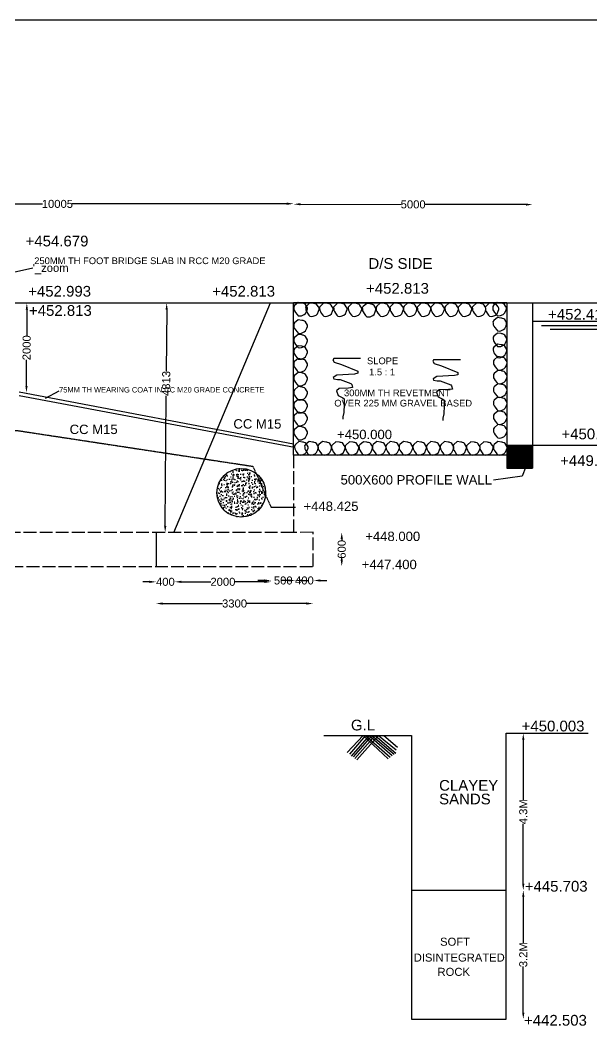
# Model space of a CAD drawing. Header units: millimetres. Extents: x 1841 to 73533, y 5611 to 49253.
# Drawn here: x 48224 to 58890, y 30294 to 49253 of the extents above; entities that cross this region are included whole.
import ezdxf

# ---------------------------------------------------------------- set-up
doc = ezdxf.new("R2010")
doc.units = ezdxf.units.MM
doc.header["$MEASUREMENT"] = 0
doc.linetypes.add('ACAD_ISO02W100', pattern=[15, 12, -3])
for name, color, linetype in [('DIMENSION', 7, 'Continuous'), ('DRAWING', 7, 'Continuous'), ('TEXT', 7, 'Continuous')]:
    doc.layers.add(name, color=color, linetype=linetype)
doc.styles.get("Standard").update_dxf_attribs({"font": 'arial.ttf'})
doc.dimstyles.get("Standard").update_dxf_attribs({"dimtxt": 150, "dimasz": 125, "dimexe": 0.18, "dimexo": 0.0625, "dimgap": 0.09, "dimtad": 0, "dimdec": 0, "dimzin": 0, "dimdsep": 46, "dimtxsty": 'Standard', "dimcen": 0.09, "dimse1": 1, "dimse2": 1, "dimadec": 0, "dimazin": 0, "dimtfac": 1, "dimtdec": 0, "dimtofl": 0, "dimtmove": 0, "dimatfit": 3, "dimfxl": 1, "dimtolj": 1, "dimtzin": 0, "dimarcsym": 0})

# ---------------------------------------------------------------- blocks, each defined once
blk = doc.blocks.new('*D16')
at = {"layer": 'Defpoints', "color": 0, "transparency": 16777216}
for p in [(53324, 45828), (44510, 43977), (53326, 43984)]:
    blk.add_point(p, dxfattribs=at)
at = {"layer": 'DIMENSION', "color": 0, "lineweight": -2, "transparency": 16777216}
for p, q in [((44633, 45821), (48640, 45824)), ((53199, 45828), (49192, 45825))]:
    blk.add_line(p, q, dxfattribs=at)
at = {"layer": 'DIMENSION', "color": 0, "transparency": 16777216}
for points in [[(44633, 45842), (44633, 45800), (44508, 45821)], [(53199, 45849), (53199, 45807), (53324, 45828)]]:
    blk.add_solid(points, dxfattribs=at)
at = {"layer": 'DIMENSION', "color": 0, "transparency": 16777216, "insert": (48916, 45824), "char_height": 150, "attachment_point": 5, "rotation": 0.047}
blk.add_mtext('\\A1;10005', dxfattribs=at)
blk = doc.blocks.new('*D17')
at = {"layer": 'Defpoints', "color": 0, "transparency": 16777216}
for p in [(57786, 45812), (53326, 43984), (57783, 43977)]:
    blk.add_point(p, dxfattribs=at)
at = {"layer": 'DIMENSION', "color": 0, "lineweight": -2, "transparency": 16777216}
for p, q in [((53453, 45819), (55333, 45816)), ((57661, 45812), (55781, 45815))]:
    blk.add_line(p, q, dxfattribs=at)
at = {"layer": 'DIMENSION', "color": 0, "transparency": 16777216}
for points in [[(53454, 45840), (53453, 45798), (53328, 45819)], [(57661, 45833), (57661, 45791), (57786, 45812)]]:
    blk.add_solid(points, dxfattribs=at)
at = {"layer": 'DIMENSION', "color": 0, "transparency": 16777216, "insert": (55557, 45815), "char_height": 150, "attachment_point": 5, "rotation": 359.9071}
blk.add_mtext('\\A1;5000', dxfattribs=at)
blk = doc.blocks.new('*D19')
at = {"layer": 'Defpoints', "color": 0, "transparency": 16777216}
for p in [(53689, 39693), (54224, 39693), (53689, 39057)]:
    blk.add_point(p, dxfattribs=at)
at = {"layer": 'DIMENSION', "color": 0, "lineweight": -2, "transparency": 16777216}
for p, q in [((54224, 39568), (54224, 39541)), ((54224, 39182), (54224, 39209))]:
    blk.add_line(p, q, dxfattribs=at)
at = {"layer": 'DIMENSION', "color": 0, "transparency": 16777216}
for points in [[(54203, 39568), (54245, 39568), (54224, 39693)], [(54203, 39182), (54245, 39182), (54224, 39057)]]:
    blk.add_solid(points, dxfattribs=at)
at = {"layer": 'DIMENSION', "color": 0, "transparency": 16777216, "insert": (54224, 39375), "char_height": 150, "attachment_point": 5, "rotation": 90}
blk.add_mtext('\\A1;600', dxfattribs=at)
blk = doc.blocks.new('*D20')
at = {"layer": 'Defpoints', "color": 0, "transparency": 16777216}
for p in [(50953, 43977), (50956, 43977), (50924, 39689)]:
    blk.add_point(p, dxfattribs=at)
at = {"layer": 'DIMENSION', "color": 0, "lineweight": -2, "transparency": 16777216}
for p, q in [((50956, 43852), (50948, 42698)), ((50929, 39814), (50945, 42244))]:
    blk.add_line(p, q, dxfattribs=at)
at = {"layer": 'DIMENSION', "color": 0, "transparency": 16777216}
for points in [[(50935, 43852), (50976, 43851), (50956, 43977)], [(50908, 39814), (50950, 39813), (50928, 39689)]]:
    blk.add_solid(points, dxfattribs=at)
at = {"layer": 'DIMENSION', "color": 0, "transparency": 16777216, "insert": (50947, 42471), "char_height": 150, "attachment_point": 5, "rotation": 89.625}
blk.add_mtext('\\A1;4813', dxfattribs=at)
blk = doc.blocks.new('*D21')
at = {"layer": 'Defpoints', "color": 0, "transparency": 16777216}
for p in [(48304, 43977), (48346, 43976), (48297, 42301)]:
    blk.add_point(p, dxfattribs=at)
at = {"layer": 'DIMENSION', "color": 0, "lineweight": -2, "transparency": 16777216}
for p, q in [((48345, 43851), (48343, 43364)), ((48339, 42426), (48341, 42913))]:
    blk.add_line(p, q, dxfattribs=at)
at = {"layer": 'DIMENSION', "color": 0, "transparency": 16777216}
for points in [[(48325, 43852), (48366, 43851), (48346, 43976)], [(48318, 42426), (48360, 42426), (48338, 42301)]]:
    blk.add_solid(points, dxfattribs=at)
at = {"layer": 'DIMENSION', "color": 0, "transparency": 16777216, "insert": (48342, 43139), "char_height": 150, "attachment_point": 5, "rotation": 89.7439}
blk.add_mtext('\\A1;2000', dxfattribs=at)
blk = doc.blocks.new('*D23')
at = {"layer": 'Defpoints', "color": 0, "transparency": 16777216}
for p in [(50758, 39057), (51105, 39057), (51105, 38768)]:
    blk.add_point(p, dxfattribs=at)
at = {"layer": 'DIMENSION', "color": 0, "lineweight": -2, "transparency": 16777216}
for p, q in [((50633, 38768), (50508, 38768)), ((51230, 38768), (51355, 38768))]:
    blk.add_line(p, q, dxfattribs=at)
at = {"layer": 'DIMENSION', "color": 0, "transparency": 16777216}
for points in [[(50633, 38789), (50633, 38747), (50758, 38768)], [(51230, 38789), (51230, 38747), (51105, 38768)]]:
    blk.add_solid(points, dxfattribs=at)
at = {"layer": 'DIMENSION', "color": 0, "transparency": 16777216, "insert": (50932, 38768), "char_height": 150, "attachment_point": 5}
blk.add_mtext('\\A1;400', dxfattribs=at)
blk = doc.blocks.new('*D24')
at = {"layer": 'Defpoints', "color": 0, "transparency": 16777216}
for p in [(51105, 38768), (52906, 38768), (52906, 38768)]:
    blk.add_point(p, dxfattribs=at)
at = {"layer": 'DIMENSION', "color": 0, "lineweight": -2, "transparency": 16777216}
for p, q in [((51230, 38768), (51781, 38768)), ((52781, 38768), (52231, 38768))]:
    blk.add_line(p, q, dxfattribs=at)
at = {"layer": 'DIMENSION', "color": 0, "transparency": 16777216}
for points in [[(51230, 38789), (51230, 38747), (51105, 38768)], [(52781, 38789), (52781, 38747), (52906, 38768)]]:
    blk.add_solid(points, dxfattribs=at)
at = {"layer": 'DIMENSION', "color": 0, "transparency": 16777216, "insert": (52006, 38768), "char_height": 150, "attachment_point": 5}
blk.add_mtext('\\A1;2000', dxfattribs=at)
blk = doc.blocks.new('*D25')
at = {"layer": 'Defpoints', "color": 0, "transparency": 16777216}
for p in [(52906, 38768), (53357, 38793), (53357, 38768)]:
    blk.add_point(p, dxfattribs=at)
at = {"layer": 'DIMENSION', "color": 0, "lineweight": -2, "transparency": 16777216}
for p, q in [((52781, 38793), (52656, 38793)), ((53482, 38793), (53607, 38793))]:
    blk.add_line(p, q, dxfattribs=at)
at = {"layer": 'DIMENSION', "color": 0, "transparency": 16777216}
for points in [[(52781, 38814), (52781, 38773), (52906, 38793)], [(53482, 38814), (53482, 38773), (53357, 38793)]]:
    blk.add_solid(points, dxfattribs=at)
at = {"layer": 'DIMENSION', "color": 0, "transparency": 16777216, "insert": (53132, 38793), "char_height": 150, "attachment_point": 5}
blk.add_mtext('\\A1;500', dxfattribs=at)
blk = doc.blocks.new('*D26')
at = {"layer": 'Defpoints', "color": 0, "transparency": 16777216}
for p in [(53357, 38768), (53698, 38793), (53698, 38768)]:
    blk.add_point(p, dxfattribs=at)
at = {"layer": 'DIMENSION', "color": 0, "lineweight": -2, "transparency": 16777216}
for p, q in [((53232, 38793), (53107, 38793)), ((53823, 38793), (53948, 38793))]:
    blk.add_line(p, q, dxfattribs=at)
at = {"layer": 'DIMENSION', "color": 0, "transparency": 16777216}
for points in [[(53232, 38814), (53232, 38773), (53357, 38793)], [(53823, 38814), (53823, 38773), (53698, 38793)]]:
    blk.add_solid(points, dxfattribs=at)
at = {"layer": 'DIMENSION', "color": 0, "transparency": 16777216, "insert": (53527, 38793), "char_height": 150, "attachment_point": 5}
blk.add_mtext('\\A1;400', dxfattribs=at)
blk = doc.blocks.new('*D27')
at = {"layer": 'Defpoints', "color": 0, "transparency": 16777216}
for p in [(50758, 39057), (53689, 39057), (53689, 38363)]:
    blk.add_point(p, dxfattribs=at)
at = {"layer": 'DIMENSION', "color": 0, "lineweight": -2, "transparency": 16777216}
for p, q in [((50883, 38363), (51999, 38363)), ((53564, 38363), (52447, 38363))]:
    blk.add_line(p, q, dxfattribs=at)
at = {"layer": 'DIMENSION', "color": 0, "transparency": 16777216}
for points in [[(50883, 38384), (50883, 38342), (50758, 38363)], [(53564, 38384), (53564, 38342), (53689, 38363)]]:
    blk.add_solid(points, dxfattribs=at)
at = {"layer": 'DIMENSION', "color": 0, "transparency": 16777216, "insert": (52223, 38363), "char_height": 150, "attachment_point": 5}
blk.add_mtext('\\A1;3300', dxfattribs=at)
blk = doc.blocks.new('*D44')
at = {"layer": 'Defpoints', "color": 0, "transparency": 16777216}
for p in [(57294, 33010), (57613, 33010), (57294, 30602)]:
    blk.add_point(p, dxfattribs=at)
at = {"layer": 'DIMENSION', "color": 0, "lineweight": -2, "transparency": 16777216}
for p, q in [((57613, 32885), (57613, 32027)), ((57613, 30727), (57613, 31585))]:
    blk.add_line(p, q, dxfattribs=at)
at = {"layer": 'DIMENSION', "color": 0, "transparency": 16777216}
for points in [[(57592, 32885), (57634, 32885), (57613, 33010)], [(57592, 30727), (57634, 30727), (57613, 30602)]]:
    blk.add_solid(points, dxfattribs=at)
at = {"layer": 'DIMENSION', "color": 0, "transparency": 16777216, "insert": (57613, 31806), "char_height": 150, "attachment_point": 5, "rotation": 90}
blk.add_mtext('\\A1;3.2M', dxfattribs=at)
blk = doc.blocks.new('*D45')
at = {"layer": 'Defpoints', "color": 0, "transparency": 16777216}
for p in [(57294, 35941), (57613, 35941), (57294, 33010)]:
    blk.add_point(p, dxfattribs=at)
at = {"layer": 'DIMENSION', "color": 0, "lineweight": -2, "transparency": 16777216}
for p, q in [((57613, 35816), (57613, 34699)), ((57613, 33135), (57613, 34252))]:
    blk.add_line(p, q, dxfattribs=at)
at = {"layer": 'DIMENSION', "color": 0, "transparency": 16777216}
for points in [[(57592, 35816), (57634, 35816), (57613, 35941)], [(57592, 33135), (57634, 33135), (57613, 33010)]]:
    blk.add_solid(points, dxfattribs=at)
at = {"layer": 'DIMENSION', "color": 0, "transparency": 16777216, "insert": (57613, 34475), "char_height": 150, "attachment_point": 5, "rotation": 90}
blk.add_mtext('\\A1;4.3M', dxfattribs=at)

msp = doc.modelspace()

# ---------------------------------------------------------------- hatches: boundary and pattern name
at = {"layer": 'DRAWING'}
h = msp.add_hatch(dxfattribs=at)
h.set_pattern_fill('ANSI32', color=256, scale=50, style=0)
h.paths.add_polyline_path([(57782.9, 41317.5), (57304.1, 41317.5), (57304.1, 41298), (57309.6, 41288.7), (57309.6, 41264.6), (57304.1, 41133.4), (57304.1, 40889.6), (57782.9, 40889.6)])
h = msp.add_hatch(dxfattribs=at)
h.set_pattern_fill('AR-CONC', color=256, scale=20, style=0)
h.set_pattern_definition([(50, (0, 0), (143.45204, -12.55043), [15, -165]), (355, (0, 0), (-27.75027, 150.43843), [12, -132]), (100.4514, (11.95, -1.05), (115.70188, 137.8879), [12.74804, -140.22842]), (46.1842, (0, 40), (213.4482, -33.1038), [22.5, -247.5]), (96.6356, (17.79, 37.24), (186.93254, 194.8236), [19.12206, -210.3426]), (351.1842, (0, 40), (186.9324, 194.8237), [18, -198]), (21, (20, 30), (119.38141, -80.52378), [15, -165]), (326, (20, 30), (48.66307, 145.03), [12, -132]), (71.4514, (29.95, 23.29), (168.04453, 64.5061), [12.74804, -140.22842]), (37.5, (0, 0), (2.43197, 66.57877), [0, -130.4, 0, -134, 0, -132.5]), (7.5, (0, 0), (52.61391, 78.88234), [0, -76.4, 0, -127.4, 0, -50.5]), (327.5, (-44.6, 0), (106.764487, -4.510974), [0, -50, 0, -156, 0, -207]), (317.5, (-64.6, 0), (116.63723, 20.021), [0, -65, 0, -103.6, 0, -147])])
h.paths.add_polyline_path([(52624.2, 40792, 0.6211176), (51893.2, 40430.6, 0.9581748), (52801.2, 40391.8)])
h.paths.add_polyline_path([(52624.2, 40792), (52801.2, 40391.8, 0.0213593), (52802.9, 40430.6, 0.2337168)])

# ---------------------------------------------------------------- linework, layer by layer
for points in [[(73528.3, 49252.7), (1840.7, 49252.7), (1840.7, 5611.2), (73528.3, 5611.2)], [(53408.9, 43985.1), (53344, 43927.5), (53327.1, 43908.2), (53329.5, 43879.4), (53331.9, 43848.2), (53344, 43826.5), (53360.8, 43797.7), (53389.7, 43759.3), (53408.9, 43737.6), (53440.2, 43732.8), (53471.5, 43737.6), (53522, 43759.3), (53548.4, 43780.9), (53570.1, 43829), (53582.1, 43862.6), (53582.1, 43886.6), (53565.3, 43915.5), (53546, 43946.7), (53529.2, 43961.1), (53505.1, 43970.7), (53493.1, 43973.1), (53476.3, 43975.5)], [(57124.4, 43986), (57059.4, 43928.4), (57042.6, 43909.2), (57045, 43880.3), (57047.4, 43849.1), (57059.4, 43827.4), (57076.3, 43798.6), (57105.1, 43760.2), (57124.4, 43738.5), (57155.7, 43733.7), (57186.9, 43738.5), (57237.5, 43760.2), (57263.9, 43781.8), (57285.6, 43829.9), (57297.6, 43863.5), (57297.6, 43887.5), (57280.8, 43916.4), (57261.5, 43947.6), (57244.7, 43962), (57220.6, 43971.6), (57208.6, 43974), (57191.7, 43976.4)], [(57304.1, 41133.4), (53325.5, 41133.4), (53325.5, 43983.8), (57304.1, 43983.8)], [(53630.8, 43975.1), (53565.9, 43917.5), (53549, 43898.2), (53551.5, 43869.4), (53553.9, 43838.2), (53565.9, 43816.5), (53582.7, 43787.7), (53611.6, 43749.2), (53630.8, 43727.6), (53662.1, 43722.8), (53693.4, 43727.6), (53743.9, 43749.2), (53770.4, 43770.9), (53792, 43818.9), (53804, 43852.6), (53804, 43876.6), (53787.2, 43905.4), (53768, 43936.7), (53751.1, 43951.1), (53727.1, 43960.7), (53715, 43963.1), (53698.2, 43965.5)], [(53890.7, 43975.1), (53825.7, 43917.5), (53808.9, 43898.2), (53811.3, 43869.4), (53813.7, 43838.2), (53825.7, 43816.5), (53842.5, 43787.7), (53871.4, 43749.2), (53890.7, 43727.6), (53921.9, 43722.8), (53953.2, 43727.6), (54003.7, 43749.2), (54030.2, 43770.9), (54051.8, 43818.9), (54063.9, 43852.6), (54063.9, 43876.6), (54047, 43905.4), (54027.8, 43936.7), (54010.9, 43951.1), (53986.9, 43960.7), (53974.8, 43963.1), (53958, 43965.5)], [(54152.9, 43975.1), (54087.9, 43917.5), (54071.1, 43898.2), (54073.5, 43869.4), (54075.9, 43838.2), (54087.9, 43816.5), (54104.8, 43787.7), (54133.6, 43749.2), (54152.9, 43727.6), (54184.1, 43722.8), (54215.4, 43727.6), (54265.9, 43749.2), (54292.4, 43770.9), (54314, 43818.9), (54326.1, 43852.6), (54326.1, 43876.6), (54309.2, 43905.4), (54290, 43936.7), (54273.2, 43951.1), (54249.1, 43960.7), (54237.1, 43963.1), (54220.2, 43965.5)], [(54424.7, 43975.1), (54359.8, 43917.5), (54342.9, 43898.2), (54345.3, 43869.4), (54347.7, 43838.2), (54359.8, 43816.5), (54376.6, 43787.7), (54405.5, 43749.2), (54424.7, 43727.6), (54456, 43722.8), (54487.3, 43727.6), (54537.8, 43749.2), (54564.2, 43770.9), (54585.9, 43818.9), (54597.9, 43852.6), (54597.9, 43876.6), (54581.1, 43905.4), (54561.8, 43936.7), (54545, 43951.1), (54520.9, 43960.7), (54508.9, 43963.1), (54492.1, 43965.5)], [(54689.3, 43966.4), (54624.4, 43908.8), (54607.5, 43889.5), (54609.9, 43860.7), (54612.3, 43829.5), (54624.4, 43807.8), (54641.2, 43779), (54670.1, 43740.6), (54689.3, 43718.9), (54720.6, 43714.1), (54751.9, 43718.9), (54802.4, 43740.6), (54828.9, 43762.2), (54850.5, 43810.2), (54862.5, 43843.9), (54862.5, 43867.9), (54845.7, 43896.7), (54826.5, 43928), (54809.6, 43942.4), (54785.6, 43952), (54773.5, 43954.4), (54756.7, 43956.8)], [(54945.6, 43975.1), (54880.6, 43917.5), (54863.8, 43898.2), (54866.2, 43869.4), (54868.6, 43838.2), (54880.6, 43816.5), (54897.5, 43787.7), (54926.3, 43749.2), (54945.6, 43727.6), (54976.9, 43722.8), (55008.1, 43727.6), (55058.7, 43749.2), (55085.1, 43770.9), (55106.8, 43818.9), (55118.8, 43852.6), (55118.8, 43876.6), (55102, 43905.4), (55082.7, 43936.7), (55065.9, 43951.1), (55041.8, 43960.7), (55029.8, 43963.1), (55012.9, 43965.5)], [(55205.4, 43975.1), (55140.4, 43917.5), (55123.6, 43898.2), (55126, 43869.4), (55128.4, 43838.2), (55140.4, 43816.5), (55157.3, 43787.7), (55186.2, 43749.2), (55205.4, 43727.6), (55236.7, 43722.8), (55267.9, 43727.6), (55318.5, 43749.2), (55344.9, 43770.9), (55366.6, 43818.9), (55378.6, 43852.6), (55378.6, 43876.6), (55361.8, 43905.4), (55342.5, 43936.7), (55325.7, 43951.1), (55301.6, 43960.7), (55289.6, 43963.1), (55272.8, 43965.5)], [(55455.6, 43975.1), (55390.6, 43917.5), (55373.8, 43898.2), (55376.2, 43869.4), (55378.6, 43838.2), (55390.6, 43816.5), (55407.5, 43787.7), (55436.3, 43749.2), (55455.6, 43727.6), (55486.9, 43722.8), (55518.1, 43727.6), (55568.7, 43749.2), (55595.1, 43770.9), (55616.8, 43818.9), (55628.8, 43852.6), (55628.8, 43876.6), (55612, 43905.4), (55592.7, 43936.7), (55575.9, 43951.1), (55551.8, 43960.7), (55539.8, 43963.1), (55522.9, 43965.5)], [(55715.4, 43975.1), (55650.4, 43917.5), (55633.6, 43898.2), (55636, 43869.4), (55638.4, 43838.2), (55650.4, 43816.5), (55667.3, 43787.7), (55696.2, 43749.2), (55715.4, 43727.6), (55746.7, 43722.8), (55777.9, 43727.6), (55828.5, 43749.2), (55854.9, 43770.9), (55876.6, 43818.9), (55888.6, 43852.6), (55888.6, 43876.6), (55871.8, 43905.4), (55852.5, 43936.7), (55835.7, 43951.1), (55811.6, 43960.7), (55799.6, 43963.1), (55782.8, 43965.5)], [(55968, 43975.1), (55903, 43917.5), (55886.2, 43898.2), (55888.6, 43869.4), (55891, 43838.2), (55903, 43816.5), (55919.9, 43787.7), (55948.7, 43749.2), (55968, 43727.6), (55999.3, 43722.8), (56030.5, 43727.6), (56081.1, 43749.2), (56107.5, 43770.9), (56129.2, 43818.9), (56141.2, 43852.6), (56141.2, 43876.6), (56124.4, 43905.4), (56105.1, 43936.7), (56088.3, 43951.1), (56064.2, 43960.7), (56052.2, 43963.1), (56035.4, 43965.5)], [(56228.5, 43975.1), (56163.6, 43917.5), (56146.8, 43898.2), (56149.2, 43869.4), (56151.6, 43838.2), (56163.6, 43816.5), (56180.4, 43787.7), (56209.3, 43749.2), (56228.5, 43727.6), (56259.8, 43722.8), (56291.1, 43727.6), (56341.6, 43749.2), (56368.1, 43770.9), (56389.7, 43818.9), (56401.8, 43852.6), (56401.8, 43876.6), (56384.9, 43905.4), (56365.7, 43936.7), (56348.8, 43951.1), (56324.8, 43960.7), (56312.7, 43963.1), (56295.9, 43965.5)], [(56478.7, 43975.1), (56413.8, 43917.5), (56396.9, 43898.2), (56399.3, 43869.4), (56401.8, 43838.2), (56413.8, 43816.5), (56430.6, 43787.7), (56459.5, 43749.2), (56478.7, 43727.6), (56510, 43722.8), (56541.3, 43727.6), (56591.8, 43749.2), (56618.3, 43770.9), (56639.9, 43818.9), (56651.9, 43852.6), (56651.9, 43876.6), (56635.1, 43905.4), (56615.9, 43936.7), (56599, 43951.1), (56575, 43960.7), (56562.9, 43963.1), (56546.1, 43965.5)], [(56743.4, 43975.1), (56678.4, 43917.5), (56661.6, 43898.2), (56664, 43869.4), (56666.4, 43838.2), (56678.4, 43816.5), (56695.2, 43787.7), (56724.1, 43749.2), (56743.4, 43727.6), (56774.6, 43722.8), (56805.9, 43727.6), (56856.4, 43749.2), (56882.9, 43770.9), (56904.5, 43818.9), (56916.6, 43852.6), (56916.6, 43876.6), (56899.7, 43905.4), (56880.5, 43936.7), (56863.6, 43951.1), (56839.6, 43960.7), (56827.6, 43963.1), (56810.7, 43965.5)], [(56984.9, 43975.1), (56919.9, 43917.5), (56903.1, 43898.2), (56905.5, 43869.4), (56907.9, 43838.2), (56919.9, 43816.5), (56936.8, 43787.7), (56965.6, 43749.2), (56984.9, 43727.6), (57016.1, 43722.8), (57047.4, 43727.6), (57097.9, 43749.2), (57124.4, 43770.9), (57146, 43818.9), (57158.1, 43852.6), (57158.1, 43876.6), (57141.2, 43905.4), (57122, 43936.7), (57105.1, 43951.1), (57081.1, 43960.7), (57069.1, 43963.1), (57052.2, 43965.5)], [(53408.9, 43660), (53344, 43602.4), (53327.1, 43583.1), (53329.5, 43554.3), (53331.9, 43523.1), (53344, 43501.4), (53360.8, 43472.6), (53389.7, 43434.1), (53408.9, 43412.5), (53440.2, 43407.7), (53471.5, 43412.5), (53522, 43434.1), (53548.4, 43455.8), (53570.1, 43503.8), (53582.1, 43537.5), (53582.1, 43561.5), (53565.3, 43590.3), (53546, 43621.6), (53529.2, 43636), (53505.1, 43645.6), (53493.1, 43648), (53476.3, 43650.4)], [(57129.2, 43702.5), (57064.2, 43644.8), (57047.4, 43625.6), (57049.8, 43596.8), (57052.2, 43565.5), (57064.2, 43543.9), (57081.1, 43515.1), (57110, 43476.6), (57129.2, 43455), (57160.5, 43450.2), (57191.7, 43455), (57242.3, 43476.6), (57268.7, 43498.2), (57290.4, 43546.3), (57302.4, 43579.9), (57302.4, 43604), (57285.6, 43632.8), (57266.3, 43664), (57249.5, 43678.5), (57225.4, 43688.1), (57213.4, 43690.5), (57196.6, 43692.9)], [(53408.9, 43388), (53344, 43330.3), (53327.1, 43311.1), (53329.5, 43282.3), (53331.9, 43251), (53344, 43229.4), (53360.8, 43200.6), (53389.7, 43162.1), (53408.9, 43140.5), (53440.2, 43135.7), (53471.5, 43140.5), (53522, 43162.1), (53548.4, 43183.7), (53570.1, 43231.8), (53582.1, 43265.4), (53582.1, 43289.5), (53565.3, 43318.3), (53546, 43349.5), (53529.2, 43364), (53505.1, 43373.6), (53493.1, 43376), (53476.3, 43378.4)], [(57130.9, 43412.3), (57066, 43354.6), (57049.1, 43335.4), (57051.5, 43306.5), (57053.9, 43275.3), (57066, 43253.7), (57082.8, 43224.8), (57111.7, 43186.4), (57130.9, 43164.8), (57162.2, 43159.9), (57193.5, 43164.8), (57244, 43186.4), (57270.4, 43208), (57292.1, 43256.1), (57304.1, 43289.7), (57304.1, 43313.7), (57287.3, 43342.6), (57268, 43373.8), (57251.2, 43388.2), (57227.1, 43397.8), (57215.1, 43400.2), (57198.3, 43402.6)], [(53408.9, 43175.7), (53344, 43118), (53327.1, 43098.8), (53329.5, 43069.9), (53331.9, 43038.7), (53344, 43017.1), (53360.8, 42988.2), (53389.7, 42949.8), (53408.9, 42928.2), (53440.2, 42923.4), (53471.5, 42928.2), (53522, 42949.8), (53548.4, 42971.4), (53570.1, 43019.5), (53582.1, 43053.1), (53582.1, 43077.1), (53565.3, 43106), (53546, 43137.2), (53529.2, 43151.6), (53505.1, 43161.2), (53493.1, 43163.7), (53476.3, 43166.1)], [(57130.9, 43205.6), (57066, 43147.9), (57049.1, 43128.7), (57051.5, 43099.9), (57053.9, 43068.6), (57066, 43047), (57082.8, 43018.2), (57111.7, 42979.7), (57130.9, 42958.1), (57162.2, 42953.3), (57193.5, 42958.1), (57244, 42979.7), (57270.4, 43001.3), (57292.1, 43049.4), (57304.1, 43083.1), (57304.1, 43107.1), (57287.3, 43135.9), (57268, 43167.2), (57251.2, 43181.6), (57227.1, 43191.2), (57215.1, 43193.6), (57198.3, 43196)], [(53408.9, 42936.8), (53344, 42879.1), (53327.1, 42859.9), (53329.5, 42831.1), (53331.9, 42799.8), (53344, 42778.2), (53360.8, 42749.4), (53389.7, 42710.9), (53408.9, 42689.3), (53440.2, 42684.5), (53471.5, 42689.3), (53522, 42710.9), (53548.4, 42732.6), (53570.1, 42780.6), (53582.1, 42814.3), (53582.1, 42838.3), (53565.3, 42867.1), (53546, 42898.4), (53529.2, 42912.8), (53505.1, 42922.4), (53493.1, 42924.8), (53476.3, 42927.2)], [(57136.4, 42972.5), (57071.4, 42914.8), (57054.6, 42895.6), (57057, 42866.8), (57059.4, 42835.5), (57071.4, 42813.9), (57088.3, 42785.1), (57117.1, 42746.6), (57136.4, 42725), (57167.6, 42720.2), (57198.9, 42725), (57249.4, 42746.6), (57275.9, 42768.3), (57297.5, 42816.3), (57309.6, 42850), (57309.6, 42874), (57292.7, 42902.8), (57273.5, 42934.1), (57256.6, 42948.5), (57232.6, 42958.1), (57220.6, 42960.5), (57203.7, 42962.9)], [(53408.9, 42678), (53344, 42620.4), (53327.1, 42601.1), (53329.5, 42572.3), (53331.9, 42541.1), (53344, 42519.4), (53360.8, 42490.6), (53389.7, 42452.2), (53408.9, 42430.5), (53440.2, 42425.7), (53471.5, 42430.5), (53522, 42452.2), (53548.4, 42473.8), (53570.1, 42521.8), (53582.1, 42555.5), (53582.1, 42579.5), (53565.3, 42608.4), (53546, 42639.6), (53529.2, 42654), (53505.1, 42663.6), (53493.1, 42666), (53476.3, 42668.4)], [(57136.4, 42716.4), (57071.4, 42658.7), (57054.6, 42639.5), (57057, 42610.7), (57059.4, 42579.4), (57071.4, 42557.8), (57088.3, 42529), (57117.1, 42490.5), (57136.4, 42468.9), (57167.6, 42464.1), (57198.9, 42468.9), (57249.4, 42490.5), (57275.9, 42512.2), (57297.5, 42560.2), (57309.6, 42593.9), (57309.6, 42617.9), (57292.7, 42646.7), (57273.5, 42678), (57256.6, 42692.4), (57232.6, 42702), (57220.6, 42704.4), (57203.7, 42706.8)], [(53408.9, 42412.6), (53344, 42355), (53327.1, 42335.7), (53329.5, 42306.9), (53331.9, 42275.7), (53344, 42254), (53360.8, 42225.2), (53389.7, 42186.8), (53408.9, 42165.1), (53440.2, 42160.3), (53471.5, 42165.1), (53522, 42186.8), (53548.4, 42208.4), (53570.1, 42256.4), (53582.1, 42290.1), (53582.1, 42314.1), (53565.3, 42342.9), (53546, 42374.2), (53529.2, 42388.6), (53505.1, 42398.2), (53493.1, 42400.6), (53476.3, 42403)], [(57136.4, 42464.1), (57071.4, 42406.4), (57054.6, 42387.2), (57057, 42358.4), (57059.4, 42327.1), (57071.4, 42305.5), (57088.3, 42276.7), (57117.1, 42238.2), (57136.4, 42216.6), (57167.6, 42211.8), (57198.9, 42216.6), (57249.4, 42238.2), (57275.9, 42259.9), (57297.5, 42307.9), (57309.6, 42341.6), (57309.6, 42365.6), (57292.7, 42394.4), (57273.5, 42425.7), (57256.6, 42440.1), (57232.6, 42449.7), (57220.6, 42452.1), (57203.7, 42454.5)], [(53408.9, 42173.8), (53344, 42116.1), (53327.1, 42096.9), (53329.5, 42068), (53331.9, 42036.8), (53344, 42015.2), (53360.8, 41986.3), (53389.7, 41947.9), (53408.9, 41926.3), (53440.2, 41921.5), (53471.5, 41926.3), (53522, 41947.9), (53548.4, 41969.5), (53570.1, 42017.6), (53582.1, 42051.2), (53582.1, 42075.3), (53565.3, 42104.1), (53546, 42135.3), (53529.2, 42149.7), (53505.1, 42159.4), (53493.1, 42161.8), (53476.3, 42164.2)], [(57136.4, 42214.9), (57071.4, 42157.2), (57054.6, 42138), (57057, 42109.2), (57059.4, 42077.9), (57071.4, 42056.3), (57088.3, 42027.5), (57117.1, 41989), (57136.4, 41967.4), (57167.6, 41962.6), (57198.9, 41967.4), (57249.4, 41989), (57275.9, 42010.7), (57297.5, 42058.7), (57309.6, 42092.4), (57309.6, 42116.4), (57292.7, 42145.2), (57273.5, 42176.5), (57256.6, 42190.9), (57232.6, 42200.5), (57220.6, 42202.9), (57203.7, 42205.3)], [(53408.9, 41934.9), (53344, 41877.2), (53327.1, 41858), (53329.5, 41829.2), (53331.9, 41797.9), (53344, 41776.3), (53360.8, 41747.5), (53389.7, 41709), (53408.9, 41687.4), (53440.2, 41682.6), (53471.5, 41687.4), (53522, 41709), (53548.4, 41730.7), (53570.1, 41778.7), (53582.1, 41812.4), (53582.1, 41836.4), (53565.3, 41865.2), (53546, 41896.5), (53529.2, 41910.9), (53505.1, 41920.5), (53493.1, 41922.9), (53476.3, 41925.3)], [(57136.4, 41957.8), (57071.4, 41900.1), (57054.6, 41880.9), (57057, 41852.1), (57059.4, 41820.8), (57071.4, 41799.2), (57088.3, 41770.4), (57117.1, 41731.9), (57136.4, 41710.3), (57167.6, 41705.5), (57198.9, 41710.3), (57249.4, 41731.9), (57275.9, 41753.5), (57297.5, 41801.6), (57309.6, 41835.2), (57309.6, 41859.3), (57292.7, 41888.1), (57273.5, 41919.3), (57256.6, 41933.8), (57232.6, 41943.4), (57220.6, 41945.8), (57203.7, 41948.2)], [(53408.9, 41669.5), (53344, 41611.8), (53327.1, 41592.6), (53329.5, 41563.8), (53331.9, 41532.5), (53344, 41510.9), (53360.8, 41482.1), (53389.7, 41443.6), (53408.9, 41422), (53440.2, 41417.2), (53471.5, 41422), (53522, 41443.6), (53548.4, 41465.3), (53570.1, 41513.3), (53582.1, 41547), (53582.1, 41571), (53565.3, 41599.8), (53546, 41631.1), (53529.2, 41645.5), (53505.1, 41655.1), (53493.1, 41657.5), (53476.3, 41659.9)], [(57136.4, 41703.1), (57071.4, 41645.4), (57054.6, 41626.2), (57057, 41597.3), (57059.4, 41566.1), (57071.4, 41544.5), (57088.3, 41515.6), (57117.1, 41477.2), (57136.4, 41455.6), (57167.6, 41450.8), (57198.9, 41455.6), (57249.4, 41477.2), (57275.9, 41498.8), (57297.5, 41546.9), (57309.6, 41580.5), (57309.6, 41604.6), (57292.7, 41633.4), (57273.5, 41664.6), (57256.6, 41679), (57232.6, 41688.7), (57220.6, 41691.1), (57203.7, 41693.5)], [(53423.3, 41387.2), (53358.4, 41329.5), (53341.5, 41310.3), (53344, 41281.5), (53346.4, 41250.2), (53358.4, 41228.6), (53375.2, 41199.8), (53404.1, 41161.3), (53423.3, 41139.7), (53454.6, 41134.9), (53485.9, 41139.7), (53536.4, 41161.3), (53562.9, 41182.9), (53584.5, 41231), (53596.5, 41264.6), (53596.5, 41288.7), (53579.7, 41317.5), (53560.5, 41348.7), (53543.6, 41363.2), (53519.6, 41372.8), (53507.5, 41375.2), (53490.7, 41377.6)], [(53613.4, 41387.2), (53548.4, 41329.5), (53531.6, 41310.3), (53534, 41281.5), (53536.4, 41250.2), (53548.4, 41228.6), (53565.3, 41199.8), (53594.1, 41161.3), (53613.4, 41139.7), (53644.7, 41134.9), (53675.9, 41139.7), (53726.5, 41161.3), (53752.9, 41182.9), (53774.6, 41231), (53786.6, 41264.6), (53786.6, 41288.7), (53769.8, 41317.5), (53750.5, 41348.7), (53733.7, 41363.2), (53709.6, 41372.8), (53697.6, 41375.2), (53680.7, 41377.6)], [(53862.3, 41387.2), (53797.4, 41329.5), (53780.5, 41310.3), (53782.9, 41281.5), (53785.3, 41250.2), (53797.4, 41228.6), (53814.2, 41199.8), (53843.1, 41161.3), (53862.3, 41139.7), (53893.6, 41134.9), (53924.9, 41139.7), (53975.4, 41161.3), (54001.8, 41182.9), (54023.5, 41231), (54035.5, 41264.6), (54035.5, 41288.7), (54018.7, 41317.5), (53999.4, 41348.7), (53982.6, 41363.2), (53958.5, 41372.8), (53946.5, 41375.2), (53929.7, 41377.6)], [(54114.9, 41384.6), (54050, 41326.9), (54033.1, 41307.7), (54035.5, 41278.9), (54037.9, 41247.6), (54050, 41226), (54066.8, 41197.2), (54095.7, 41158.7), (54114.9, 41137.1), (54146.2, 41132.3), (54177.5, 41137.1), (54228, 41158.7), (54254.4, 41180.3), (54276.1, 41228.4), (54288.1, 41262), (54288.1, 41286.1), (54271.3, 41314.9), (54252, 41346.1), (54235.2, 41360.6), (54211.1, 41370.2), (54199.1, 41372.6), (54182.3, 41375)], [(54369.9, 41384.6), (54305, 41326.9), (54288.1, 41307.7), (54290.5, 41278.9), (54292.9, 41247.6), (54305, 41226), (54321.8, 41197.2), (54350.7, 41158.7), (54369.9, 41137.1), (54401.2, 41132.3), (54432.5, 41137.1), (54483, 41158.7), (54509.4, 41180.3), (54531.1, 41228.4), (54543.1, 41262), (54543.1, 41286.1), (54526.3, 41314.9), (54507, 41346.1), (54490.2, 41360.6), (54466.1, 41370.2), (54454.1, 41372.6), (54437.3, 41375)], [(54627.3, 41384.6), (54562.4, 41326.9), (54545.5, 41307.7), (54547.9, 41278.9), (54550.3, 41247.6), (54562.4, 41226), (54579.2, 41197.2), (54608.1, 41158.7), (54627.3, 41137.1), (54658.6, 41132.3), (54689.9, 41137.1), (54740.4, 41158.7), (54766.8, 41180.3), (54788.5, 41228.4), (54800.5, 41262), (54800.5, 41286.1), (54783.7, 41314.9), (54764.4, 41346.1), (54747.6, 41360.6), (54723.5, 41370.2), (54711.5, 41372.6), (54694.7, 41375)], [(54877.5, 41387.2), (54812.5, 41329.5), (54795.7, 41310.3), (54798.1, 41281.5), (54800.5, 41250.2), (54812.5, 41228.6), (54829.4, 41199.8), (54858.3, 41161.3), (54877.5, 41139.7), (54908.8, 41134.9), (54940, 41139.7), (54990.6, 41161.3), (55017, 41182.9), (55038.7, 41231), (55050.7, 41264.6), (55050.7, 41288.7), (55033.9, 41317.5), (55014.6, 41348.7), (54997.8, 41363.2), (54973.7, 41372.8), (54961.7, 41375.2), (54944.9, 41377.6)], [(55127.7, 41387.2), (55062.7, 41329.5), (55045.9, 41310.3), (55048.3, 41281.5), (55050.7, 41250.2), (55062.7, 41228.6), (55079.6, 41199.8), (55108.4, 41161.3), (55127.7, 41139.7), (55159, 41134.9), (55190.2, 41139.7), (55240.8, 41161.3), (55267.2, 41182.9), (55288.9, 41231), (55300.9, 41264.6), (55300.9, 41288.7), (55284.1, 41317.5), (55264.8, 41348.7), (55248, 41363.2), (55223.9, 41372.8), (55211.9, 41375.2), (55195, 41377.6)], [(55375.5, 41387.2), (55310.5, 41329.5), (55293.7, 41310.3), (55296.1, 41281.5), (55298.5, 41250.2), (55310.5, 41228.6), (55327.4, 41199.8), (55356.2, 41161.3), (55375.5, 41139.7), (55406.7, 41134.9), (55438, 41139.7), (55488.5, 41161.3), (55515, 41182.9), (55536.7, 41231), (55548.7, 41264.6), (55548.7, 41288.7), (55531.8, 41317.5), (55512.6, 41348.7), (55495.8, 41363.2), (55471.7, 41372.8), (55459.7, 41375.2), (55442.8, 41377.6)], [(55632.7, 41387.2), (55567.7, 41329.5), (55550.9, 41310.3), (55553.3, 41281.5), (55555.7, 41250.2), (55567.7, 41228.6), (55584.5, 41199.8), (55613.4, 41161.3), (55632.7, 41139.7), (55663.9, 41134.9), (55695.2, 41139.7), (55745.7, 41161.3), (55772.2, 41182.9), (55793.8, 41231), (55805.9, 41264.6), (55805.9, 41288.7), (55789, 41317.5), (55769.8, 41348.7), (55752.9, 41363.2), (55728.9, 41372.8), (55716.9, 41375.2), (55700, 41377.6)], [(55887.7, 41387.2), (55822.7, 41329.5), (55805.9, 41310.3), (55808.3, 41281.5), (55810.7, 41250.2), (55822.7, 41228.6), (55839.5, 41199.8), (55868.4, 41161.3), (55887.7, 41139.7), (55918.9, 41134.9), (55950.2, 41139.7), (56000.7, 41161.3), (56027.2, 41182.9), (56048.8, 41231), (56060.9, 41264.6), (56060.9, 41288.7), (56044, 41317.5), (56024.8, 41348.7), (56007.9, 41363.2), (55983.9, 41372.8), (55971.9, 41375.2), (55955, 41377.6)], [(56142.7, 41387.2), (56077.7, 41329.5), (56060.9, 41310.3), (56063.3, 41281.5), (56065.7, 41250.2), (56077.7, 41228.6), (56094.5, 41199.8), (56123.4, 41161.3), (56142.7, 41139.7), (56173.9, 41134.9), (56205.2, 41139.7), (56255.7, 41161.3), (56282.2, 41182.9), (56303.8, 41231), (56315.9, 41264.6), (56315.9, 41288.7), (56299, 41317.5), (56279.8, 41348.7), (56262.9, 41363.2), (56238.9, 41372.8), (56226.9, 41375.2), (56210, 41377.6)], [(56380.8, 41387.2), (56315.9, 41329.5), (56299, 41310.3), (56301.4, 41281.5), (56303.8, 41250.2), (56315.9, 41228.6), (56332.7, 41199.8), (56361.6, 41161.3), (56380.8, 41139.7), (56412.1, 41134.9), (56443.4, 41139.7), (56493.9, 41161.3), (56520.3, 41182.9), (56542, 41231), (56554, 41264.6), (56554, 41288.7), (56537.2, 41317.5), (56517.9, 41348.7), (56501.1, 41363.2), (56477, 41372.8), (56465, 41375.2), (56448.2, 41377.6)], [(56633.4, 41384.6), (56568.5, 41326.9), (56551.6, 41307.7), (56554, 41278.9), (56556.4, 41247.6), (56568.5, 41226), (56585.3, 41197.2), (56614.2, 41158.7), (56633.4, 41137.1), (56664.7, 41132.3), (56696, 41137.1), (56746.5, 41158.7), (56772.9, 41180.3), (56794.6, 41228.4), (56806.6, 41262), (56806.6, 41286.1), (56789.8, 41314.9), (56770.5, 41346.1), (56753.7, 41360.6), (56729.6, 41370.2), (56717.6, 41372.6), (56700.8, 41375)], [(56878.8, 41384.6), (56813.8, 41326.9), (56797, 41307.7), (56799.4, 41278.9), (56801.8, 41247.6), (56813.8, 41226), (56830.7, 41197.2), (56859.5, 41158.7), (56878.8, 41137.1), (56910.1, 41132.3), (56941.3, 41137.1), (56991.9, 41158.7), (57018.3, 41180.3), (57040, 41228.4), (57052, 41262), (57052, 41286.1), (57035.2, 41314.9), (57015.9, 41346.1), (56999.1, 41360.6), (56975, 41370.2), (56963, 41372.6), (56946.1, 41375)], [(57136.4, 41387.2), (57071.4, 41329.5), (57054.6, 41310.3), (57057, 41281.5), (57059.4, 41250.2), (57071.4, 41228.6), (57088.3, 41199.8), (57117.1, 41161.3), (57136.4, 41139.7), (57167.6, 41134.9), (57198.9, 41139.7), (57249.4, 41161.3), (57275.9, 41182.9), (57297.5, 41231), (57309.6, 41264.6), (57309.6, 41288.7), (57292.7, 41317.5), (57273.5, 41348.7), (57256.6, 41363.2), (57232.6, 41372.8), (57220.6, 41375.2), (57203.7, 41377.6)]]:
    msp.add_lwpolyline(points, close=True, dxfattribs=at)
at = {"layer": 'DRAWING', "linetype": 'ACAD_ISO02W100'}
for points in [[(44448.5, 43976.6), (48204.5, 43976.6), (57635, 43976.6), (60609.6, 43976.6)], [(44852.9, 41596.4), (48148.4, 41596.4), (52565.1, 40925.6), (52903.6, 40160.3), (53357.9, 40160.3)], [(50757.7, 39688.7), (50757.7, 39056.8)]]:
    msp.add_lwpolyline(points, dxfattribs=at)
at = {"layer": 'DRAWING'}
for points in [[(51088.5, 39688.7), (52891.5, 43976.6)], [(57782.9, 43976.6), (57782.9, 40889.6)], [(57782.9, 43632.5), (59901.8, 43632.5)], [(57952.4, 43552), (59774.7, 43552)], [(58116.6, 43483.9), (59551.6, 43483.9)], [(54574.5, 42937.5), (54073.6, 42937.5), (54056.3, 42911.6), (54082.3, 42868.4), (54220.4, 42825.3), (54522.7, 42704.5), (54522.7, 42661.4), (54462.3, 42644.1), (54134.1, 42626.9), (54065, 42583.8), (54073.6, 42557.9), (54142.7, 42549.2), (54194.5, 42549.2), (54393.2, 42471.6), (54410.5, 42454.4), (54427.7, 42394), (54350, 42385.3), (54177.3, 42376.7), (54125.4, 42333.6), (54160, 42247.3), (54246.4, 42204.2), (54272.3, 42186.9), (54272.3, 42143.8), (54272.3, 42083.4), (54263.6, 41928.1), (54246.4, 41850.5), (54246.4, 41807.3)], [(56440.1, 42911.6), (55939.1, 42911.6), (55921.9, 42885.7), (55947.8, 42842.6), (56086, 42799.4), (56388.2, 42678.7), (56388.2, 42635.5), (56327.8, 42618.3), (55999.6, 42601), (55930.5, 42557.9), (55939.1, 42532), (56008.2, 42523.4), (56060, 42523.4), (56258.7, 42445.7), (56276, 42428.5), (56293.2, 42368.1), (56215.5, 42359.5), (56042.8, 42350.8), (55991, 42307.7), (56025.5, 42221.4), (56111.9, 42178.3), (56137.8, 42161), (56137.8, 42117.9), (56137.8, 42057.5), (56129.1, 41902.2), (56111.9, 41824.6), (56111.9, 41781.4)], [(48202.8, 42318.7), (53325.5, 41342.7)], [(48202.8, 42246.3), (53344, 41281.5)], [(57292.7, 41317.5), (60583.4, 41317.5)], [(57304.1, 41133.4), (57304.1, 40889.6), (57782.9, 40889.6)], [(53892.1, 35900.4), (55526.3, 35900.4), (55526.3, 30601.9), (57294.5, 30601.9), (57294.5, 35940.5), (58821.5, 35940.5)], [(54624.8, 35900.4), (54327.4, 35581.6)], [(54667.3, 35900.4), (54369.9, 35552.2)], [(54735.9, 35900.4), (54402.5, 35516.3)], [(54788.2, 35900.4), (54438.5, 35503.2)], [(54847.1, 35900.4), (54471.2, 35470.6)], [(54912.4, 35900.4), (54503.9, 35444.4)], [(54624.8, 35900.4), (55088.9, 35460.8)], [(54667.3, 35900.4), (55124.9, 35496.7)], [(54735.9, 35900.4), (55164.1, 35522.8)], [(54788.2, 35900.4), (55203.3, 35552.2)], [(54847.1, 35900.4), (55236, 35568.5)], [(54912.4, 35900.4), (55239.3, 35630.5)], [(55007.2, 35900.4), (55265.4, 35679.5)], [(55526.3, 33010.3), (57294.5, 33010.3)]]:
    msp.add_lwpolyline(points, dxfattribs=at)
at = {"layer": 'DRAWING', "linetype": 'ACAD_ISO02W100', "ltscale": 20}
for points in [[(53325.5, 41133.4), (53325.5, 39688.7), (45443.5, 39688.7)], [(45639, 39056.8), (53688.7, 39056.8), (53688.7, 39692.9), (53325.5, 39688.7)]]:
    msp.add_lwpolyline(points, dxfattribs=at)
at = {"layer": 'DRAWING'}
msp.add_circle((52348, 40430.6), 454.8, dxfattribs=at)
at = {"layer": 'TEXT'}
for points in [[(48693.5, 42198.1), (48950.8, 42335.2)], [(57660.1, 40915.4), (57594.2, 40742.7), (57059, 40668.7)]]:
    msp.add_lwpolyline(points, dxfattribs=at)

# ---------------------------------------------------------------- texts
at = {"layer": 'DIMENSION', "insert": (48456.3, 44705.3), "char_height": 150, "attachment_point": 1}
msp.add_mtext("\\A1;'_zoom ", dxfattribs=at)
at = {"layer": 'TEXT'}
for s, height, p in [('+454.679', 200, (48322.1, 45031.1)), ('250MM TH FOOT BRIDGE SLAB IN RCC M20 GRADE', 125, (48483.6, 44700.3)), ('D/S SIDE', 200, (54722.5, 44611.9)), ('+452.993', 200, (48371.2, 44093.7)), ('+452.813', 200, (51805.6, 44093.7)), ('+452.813', 200, (54678.3, 44148)), ('+452.813', 200, (48385.7, 43734.2)), ('+452.413MFL', 200, (58075.9, 43664.2)), ('SLOPE', 125, (54695.6, 42832)), ('1.5 : 1', 125, (54735.1, 42623.2)), ('75MM TH WEARING COAT IN CC M20 GRADE CONCRETE', 100, (48948.1, 42303.8)), ('300MM TH REVETMENT', 125, (54266.2, 42233.9)), ('OVER 225 MM GRAVEL BASED', 125, (54085.5, 42042)), ('CC M15', 175, (52201.4, 41630)), ('CC M15', 175, (49144.5, 41527.6)), ('+450.000', 175, (54136.3, 41432.6)), ('+450.000', 200, (58325.3, 41430)), ('+449.500', 200, (58300.4, 40931.7)), ('500X600 PROFILE WALL', 175, (54202.2, 40585.5)), ('+448.425', 175, (53510.5, 40092)), ('+448.000', 175, (54662.3, 39530.2)), ('+447.400', 175, (54598.8, 39004.7)), ('G.L', 200, (54395.7, 35993.8)), ('+450.003', 200, (57582.3, 35976.2)), ('CLAYEY', 200, (56041.8, 34868.3)), ('SANDS', 200, (56041.8, 34613.3)), ('+445.703', 200, (57640.7, 32984)), ('SOFT', 150, (56059.9, 31973.8)), ('DISINTEGRATED', 150, (55567.2, 31677.8)), ('ROCK', 150, (56012, 31411.2)), ('+442.503', 200, (57627, 30482.1))]:
    msp.add_text(s, height=height, dxfattribs=at).set_placement(p)

# ---------------------------------------------------------------- dimensions: what is measured, and where the dimension line sits
at = {"layer": 'DIMENSION'}
for p1, p2, distance, text, picture, middle in [((44509.9, 43976.6), (53325.5, 43983.8), 1844.2, '10005', '*D16', (48916.2, 45824.4)), ((53325.5, 43983.8), (57782.9, 43976.6), 1835.3, '5000', '*D17', (55557.2, 45815.5)), ((48296.5, 42300.8), (48304, 43976.6), -41.9, '2000', '*D21', (48342.1, 43138.5)), ((53688.7, 39056.8), (53688.7, 39692.9), -535.3, '600', '*D19', (54224, 39374.9)), ((50757.7, 39056.8), (51105.4, 39056.8), -289.1, '400', '*D23', (50931.6, 38767.8)), ((50757.7, 39056.8), (53688.7, 39056.8), -693.9, '3300', '*D27', (52223.2, 38363)), ((51105.4, 38767.8), (52906.5, 38767.8), 0, '2000', '*D24', (52005.9, 38767.8)), ((52906.5, 38767.8), (53356.8, 38767.8), 25.7, '500', '*D25', (53131.6, 38793.5)), ((53356.8, 38767.8), (53697.7, 38767.8), 25.7, '400', '*D26', (53527.2, 38793.5)), ((57294.5, 33010.3), (57294.5, 35940.5), -318.4, '4.3M', '*D45', (57612.8, 34475.4)), ((57294.5, 30601.9), (57294.5, 33010.3), -318.4, '3.2M', '*D44', (57612.8, 31806.1))]:
    dim = msp.add_aligned_dim(p1=p1, p2=p2, distance=distance, text=text, dimstyle='Standard', dxfattribs=at)
    dim.commit()
    dim.dimension.update_dxf_attribs({"geometry": picture, "text_midpoint": middle})
dim = msp.add_linear_dim(base=(50956.4, 43976.6), p1=(50924.5, 39688.7), p2=(50952.5, 43976.6), angle=89.62503, text='4813', dimstyle='Standard', dxfattribs=at)
dim.commit()
dim.dimension.update_dxf_attribs({"geometry": '*D20', "text_midpoint": (50946.6, 42471.4), "dimtype": 161})

# ---------------------------------------------------------------- leaders
at = {"layer": 'DIMENSION', "annotation_type": 0, "has_hookline": 1, "hookline_direction": 0, "text_width": 646.2}
msp.add_leader([(47729.9, 44087.9), (48040.2, 44538.7), (48456.3, 44630.3)], dimstyle='Standard', override={"dimgap": 0.09, "dimtad": 0}, dxfattribs=at)

doc.saveas('drawing.dxf')
